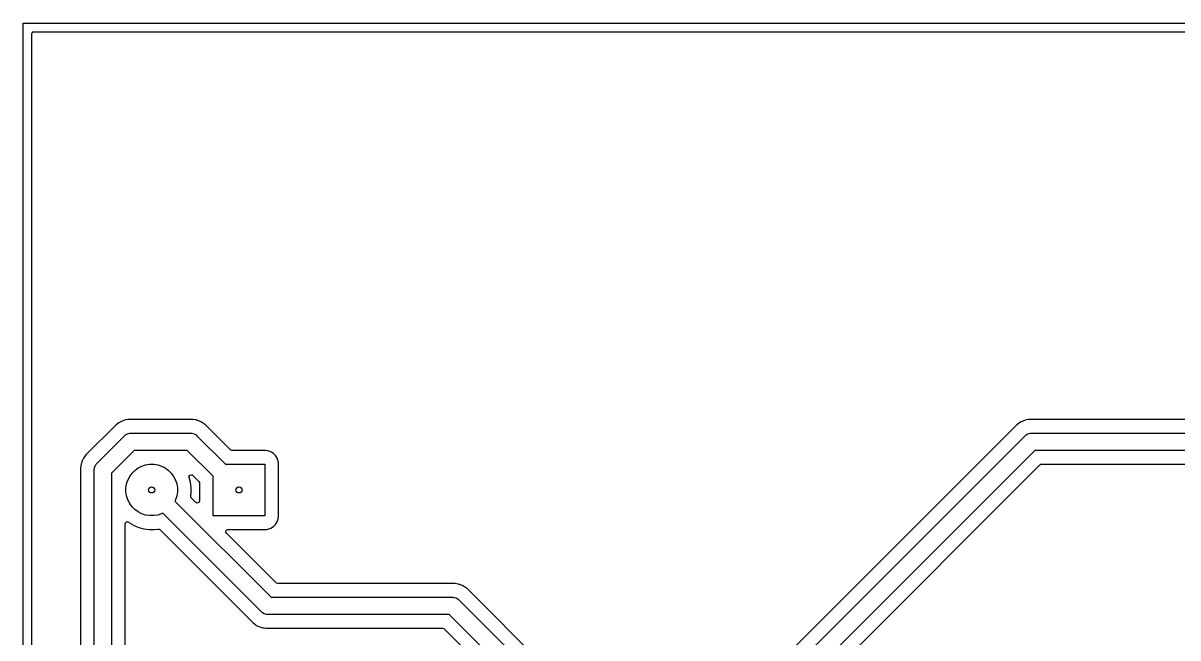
# Model space of a CAD drawing. Extents: x 20 to 124, y -124 to -20.
# Drawn here: x 20 to 87.2, y -55.8 to -20 of the extents above; entities that cross this region are included whole.
import ezdxf

# ---------------------------------------------------------------- set-up
doc = ezdxf.new("R2010")
doc.units = 0
doc.layers.add('BLACK', color=7, linetype='CONTINUOUS')
doc.layers.add('WHITE', color=7, linetype='CONTINUOUS')

msp = doc.modelspace()

# ---------------------------------------------------------------- linework, layer by layer
at = {"layer": 'BLACK', "linetype": 'CONTINUOUS'}
for p, q in [((20.5005, -20.6245), (20.520185, -20.557461)), ((20.5005, -45.870548), (20.5005, -20.6245)), ((20.520185, -20.557461), (20.572989, -20.511706)), ((20.572989, -20.511706), (20.6245, -20.5005)), ((20.6245, -20.5005), (123.3755, -20.5005)), ((25.409386, -43.368828), (23.652536, -45.125678)), ((25.574986, -43.248515), (25.409386, -43.368828)), ((25.757381, -43.155578), (25.574986, -43.248515)), ((25.757384, -43.155577), (25.757381, -43.155578)), ((25.952064, -43.092323), (25.757384, -43.155577)), ((26.086854, -43.070974), (25.952064, -43.092323)), ((26.154248, -43.0603), (26.086854, -43.070974)), ((29.860652, -43.0603), (26.154248, -43.0603)), ((29.888295, -43.064678), (29.860652, -43.0603)), ((30.062835, -43.092322), (29.888295, -43.064678)), ((30.136303, -43.116194), (30.062835, -43.092322)), ((30.160176, -43.123951), (30.136303, -43.116194)), ((30.210815, -43.140404), (30.160176, -43.123951)), ((30.257523, -43.155581), (30.210815, -43.140404)), ((30.348712, -43.202045), (30.257523, -43.155581)), ((30.348714, -43.202046), (30.348712, -43.202045)), ((30.439911, -43.248513), (30.348714, -43.202046)), ((30.605519, -43.368834), (30.439911, -43.248513)), ((30.605521, -43.368836), (30.605519, -43.368834)), ((32.062366, -44.825681), (30.605521, -43.368836)), ((77.809478, -43.368836), (57.152634, -64.025681)), ((77.975088, -43.248513), (77.809478, -43.368836)), ((78.066285, -43.202046), (77.975088, -43.248513)), ((78.157474, -43.155582), (78.066284, -43.202045)), ((78.066284, -43.202045), (78.066285, -43.202046)), ((78.202052, -43.141097), (78.157474, -43.155582)), ((78.254823, -43.123951), (78.202052, -43.141097)), ((78.352163, -43.092323), (78.254823, -43.12395)), ((78.254823, -43.12395), (78.254823, -43.123951)), ((78.486953, -43.070974), (78.352163, -43.092323)), ((78.554348, -43.0603), (78.486953, -43.070974)), ((78.759052, -43.0603), (78.554348, -43.0603)), ((113.820652, -43.0603), (78.759052, -43.0603)), ((24.290947, -45.619347), (25.903047, -44.007246)), ((25.903047, -44.007246), (25.952211, -43.96413)), ((25.952211, -43.96413), (25.952219, -43.964123)), ((25.952219, -43.964123), (26.065258, -43.89886)), ((26.065258, -43.89886), (26.091901, -43.89172)), ((26.091901, -43.89172), (26.191337, -43.865077)), ((26.191337, -43.865077), (26.191352, -43.865077)), ((26.191352, -43.865077), (26.2566, -43.8608)), ((26.2566, -43.8608), (29.7583, -43.8608)), ((29.7583, -43.8608), (29.823548, -43.865077)), ((29.823548, -43.865077), (29.823563, -43.865077)), ((29.823563, -43.865077), (29.949642, -43.89886)), ((29.949642, -43.89886), (30.062681, -43.964123)), ((30.062681, -43.964123), (30.062696, -43.964138)), ((30.062696, -43.964138), (30.111853, -44.007247)), ((30.111853, -44.007247), (31.767106, -45.6625)), ((57.391576, -64.918817), (78.303147, -44.007247)), ((78.303147, -44.007247), (78.35231, -43.964131)), ((78.35231, -43.964131), (78.352319, -43.964123)), ((78.352319, -43.964123), (78.465358, -43.89886)), ((78.465358, -43.89886), (78.591437, -43.865077)), ((78.591437, -43.865077), (78.591452, -43.865077)), ((78.591452, -43.865077), (78.6567, -43.8608)), ((78.6567, -43.8608), (113.7183, -43.8608)), ((26.463707, -44.8608), (25.1445, -46.180006)), ((29.551194, -44.8608), (26.463707, -44.8608)), ((31.06, -46.369606), (29.551194, -44.8608)), ((32.083008, -44.842315), (32.062366, -44.825681)), ((32.150047, -44.862), (32.083008, -44.842315)), ((34.104954, -44.862), (32.150047, -44.862)), ((34.10496, -44.862), (34.104954, -44.862)), ((34.239249, -44.87713), (34.10496, -44.862)), ((34.239254, -44.877131), (34.239249, -44.87713)), ((34.409523, -44.936711), (34.239254, -44.877131)), ((34.477482, -44.979413), (34.409523, -44.936711)), ((34.562262, -45.032684), (34.477482, -44.979413)), ((78.863806, -44.8608), (58.098682, -65.625923)), ((113.511194, -44.8608), (78.863806, -44.8608)), ((23.376022, -45.668368), (23.344, -45.870548)), ((23.380731, -45.653875), (23.376022, -45.668368)), ((23.385102, -45.640425), (23.380731, -45.653875)), ((23.385698, -45.638588), (23.385102, -45.640425)), ((23.409276, -45.56602), (23.385698, -45.638588)), ((23.409277, -45.566021), (23.409276, -45.56602)), ((23.419544, -45.534421), (23.409277, -45.56602)), ((23.409277, -45.56602), (23.409277, -45.566021)), ((23.439281, -45.473676), (23.419544, -45.534421)), ((23.521161, -45.31298), (23.439281, -45.473676)), ((23.532213, -45.291288), (23.521161, -45.31298)), ((23.532216, -45.291284), (23.532213, -45.291288)), ((23.652536, -45.125678), (23.532216, -45.291284)), ((24.185376, -45.776681), (24.247823, -45.668519)), ((24.247823, -45.668519), (24.247838, -45.668503)), ((24.247838, -45.668503), (24.290947, -45.619347)), ((27.129832, -45.703945), (27.362311, -45.667124)), ((27.362311, -45.667124), (27.597689, -45.667124)), ((27.597689, -45.667124), (27.830168, -45.703945)), ((31.767106, -45.6625), (34.06, -45.6625)), ((34.06, -45.6625), (34.06, -48.6625)), ((34.689816, -45.160238), (34.562262, -45.032684)), ((34.785789, -45.312978), (34.689816, -45.160238)), ((34.845368, -45.483245), (34.785789, -45.312978)), ((34.8605, -45.617546), (34.845368, -45.483245)), ((34.8605, -48.707454), (34.8605, -45.617546)), ((79.159066, -45.697619), (79.220389, -45.664134)), ((79.220389, -45.664134), (79.246747, -45.6613)), ((79.246747, -45.6613), (109.0155, -45.6613)), ((20.5005, -123.3755), (20.5005, -45.870548)), ((23.344, -45.870548), (23.344, -80.525651)), ((24.1445, -45.9729), (24.148777, -45.907652)), ((24.1445, -80.4233), (24.1445, -45.9729)), ((24.148777, -45.907637), (24.18256, -45.781558)), ((24.148777, -45.907652), (24.148777, -45.907637)), ((24.18256, -45.781558), (24.185376, -45.776681)), ((25.1445, -46.180006), (25.1445, -80.216193)), ((26.20104, -46.378752), (26.339391, -46.188328)), ((26.339391, -46.188328), (26.505828, -46.021891)), ((26.505828, -46.021891), (26.696252, -45.88354)), ((26.696252, -45.88354), (26.905975, -45.776681)), ((26.905975, -45.776681), (27.129832, -45.703945)), ((27.830168, -45.703945), (28.054025, -45.776681)), ((28.054025, -45.776681), (28.263748, -45.88354)), ((28.263748, -45.88354), (28.454172, -46.021891)), ((28.454172, -46.021891), (28.620609, -46.188328)), ((28.620609, -46.188328), (28.75896, -46.378752)), ((29.668615, -46.366018), (29.707777, -46.308155)), ((29.707777, -46.308155), (29.772006, -46.280651)), ((29.772006, -46.280651), (29.840908, -46.292237)), ((29.840908, -46.292237), (29.874408, -46.316093)), ((29.874408, -46.316093), (30.223181, -46.664866)), ((58.991819, -65.864866), (79.159066, -45.697619)), ((25.984624, -47.044811), (26.021445, -46.812332)), ((26.021445, -46.812332), (26.094181, -46.588475)), ((26.094181, -46.588475), (26.20104, -46.378752)), ((28.75896, -46.378752), (28.865819, -46.588475)), ((28.865819, -46.588475), (28.938555, -46.812332)), ((28.938555, -46.812332), (28.975376, -47.044811)), ((29.666952, -46.435866), (29.668615, -46.366018)), ((29.741138, -46.712732), (29.666952, -46.435866)), ((29.7805, -47.011717), (29.741138, -46.712732)), ((29.7805, -47.313283), (29.7805, -47.011717)), ((30.223181, -46.664866), (30.256666, -46.726189)), ((30.256666, -46.726189), (30.2595, -46.752547)), ((30.2595, -46.752547), (30.2595, -47.803453)), ((31.06, -48.6625), (31.06, -46.369606)), ((25.984624, -47.280189), (25.984624, -47.044811)), ((26.021445, -47.512668), (25.984624, -47.280189)), ((26.094181, -47.736525), (26.021445, -47.512668)), ((28.938555, -47.512668), (28.865819, -47.736525)), ((28.975376, -47.280189), (28.938555, -47.512668)), ((28.975376, -47.044811), (28.975376, -47.280189)), ((29.752354, -47.527065), (29.7805, -47.313283)), ((29.754127, -47.569604), (29.752354, -47.527065)), ((29.787612, -47.630927), (29.754127, -47.569604)), ((30.047819, -47.891134), (29.787612, -47.630927)), ((26.20104, -47.946248), (26.094181, -47.736525)), ((26.339391, -48.136672), (26.20104, -47.946248)), ((26.505828, -48.303109), (26.339391, -48.136672)), ((26.696252, -48.44146), (26.505828, -48.303109)), ((28.865819, -47.736525), (28.830482, -47.805876)), ((28.830482, -47.805876), (34.432807, -53.4082)), ((30.054297, -47.897166), (30.047819, -47.891134)), ((30.117853, -47.926191), (30.054297, -47.897166)), ((30.187011, -47.916247), (30.117853, -47.926191)), ((30.239815, -47.870492), (30.187011, -47.916247)), ((30.2595, -47.803453), (30.239815, -47.870492)), ((25.964685, -49.068778), (26.017489, -49.023023)), ((26.017489, -49.023023), (26.086647, -49.013079)), ((26.086647, -49.013079), (26.144484, -49.037439)), ((26.144484, -49.037439), (26.199168, -49.0794)), ((26.905975, -48.548319), (26.696252, -48.44146)), ((27.129832, -48.621055), (26.905975, -48.548319)), ((27.362311, -48.657876), (27.129832, -48.621055)), ((27.597689, -48.657876), (27.362311, -48.657876)), ((27.830168, -48.621055), (27.597689, -48.657876)), ((28.054025, -48.548319), (27.830168, -48.621055)), ((28.123376, -48.512982), (28.054025, -48.548319)), ((33.872146, -54.261753), (28.123376, -48.512982)), ((34.06, -48.6625), (31.06, -48.6625)), ((34.689816, -49.164762), (34.785789, -49.012022)), ((34.785789, -49.012022), (34.845368, -48.841755)), ((34.845368, -48.841755), (34.8605, -48.707454)), ((25.945, -49.135817), (25.964685, -49.068778)), ((25.945, -79.833253), (25.945, -49.135817)), ((26.199168, -49.0794), (26.199172, -49.079402)), ((26.199172, -49.079402), (26.199173, -49.079403)), ((26.199173, -49.079403), (26.460328, -49.230181)), ((26.460328, -49.230181), (26.460329, -49.230181)), ((26.460329, -49.230181), (26.460332, -49.230183)), ((26.460332, -49.230183), (26.646072, -49.307119)), ((26.646072, -49.307119), (26.738939, -49.345586)), ((26.738939, -49.345586), (26.73894, -49.345586)), ((26.73894, -49.345586), (26.738942, -49.345587)), ((26.738942, -49.345587), (27.030232, -49.423638)), ((27.030232, -49.423638), (27.329217, -49.463)), ((27.329217, -49.463), (27.329224, -49.463)), ((27.329224, -49.463), (27.630776, -49.463)), ((27.630776, -49.463), (27.630783, -49.463)), ((27.630783, -49.463), (27.844563, -49.434854)), ((27.844563, -49.434854), (27.913595, -49.445619)), ((27.913595, -49.445619), (27.948427, -49.470112)), ((27.948427, -49.470112), (33.378486, -54.900171)), ((31.797881, -49.613358), (31.802865, -49.543666)), ((31.831366, -49.674681), (31.797881, -49.613358)), ((31.802865, -49.543666), (31.844737, -49.487733)), ((34.728066, -52.571381), (31.831366, -49.674681)), ((31.844737, -49.487733), (31.910201, -49.463316)), ((31.910201, -49.463316), (31.919047, -49.463)), ((31.919047, -49.463), (34.104957, -49.463)), ((34.104957, -49.463), (34.104958, -49.462999)), ((34.104958, -49.462999), (34.172104, -49.455434)), ((34.172104, -49.455434), (34.239249, -49.447869)), ((34.239249, -49.447869), (34.239252, -49.447868)), ((34.239252, -49.447868), (34.239255, -49.447868)), ((34.239255, -49.447868), (34.409522, -49.388289)), ((34.409522, -49.388289), (34.562262, -49.292316)), ((34.562262, -49.292316), (34.689816, -49.164762)), ((34.748708, -52.588015), (34.728066, -52.571381)), ((34.815747, -52.6077), (34.748708, -52.588015)), ((45.103051, -52.6077), (34.815747, -52.6077)), ((45.103052, -52.6077), (45.103051, -52.6077)), ((45.130695, -52.612078), (45.103052, -52.6077)), ((45.305235, -52.639722), (45.130695, -52.612078)), ((45.378703, -52.663594), (45.305235, -52.639722)), ((45.402576, -52.671351), (45.378703, -52.663594)), ((45.453215, -52.687804), (45.402576, -52.671351)), ((45.499923, -52.702981), (45.453215, -52.687804)), ((45.591114, -52.749446), (45.499923, -52.702981)), ((45.682311, -52.795913), (45.591114, -52.749446)), ((45.847919, -52.916234), (45.682311, -52.795913)), ((45.84792, -52.916235), (45.847919, -52.916234)), ((45.847921, -52.916236), (45.84792, -52.916235)), ((56.957365, -64.025681), (45.847921, -52.916236)), ((34.432807, -53.4082), (45.0007, -53.4082)), ((45.0007, -53.4082), (45.065948, -53.412477)), ((45.065948, -53.412477), (45.065963, -53.412477)), ((45.065963, -53.412477), (45.192042, -53.44626)), ((45.192042, -53.44626), (45.305081, -53.511523)), ((45.305081, -53.511523), (45.305096, -53.511538)), ((45.305096, -53.511538), (45.354253, -53.554647)), ((45.354253, -53.554647), (56.718424, -64.918817)), ((33.92131, -54.304868), (33.872146, -54.261753)), ((33.921319, -54.304877), (33.92131, -54.304868)), ((34.034358, -54.37014), (33.921319, -54.304877)), ((34.160437, -54.403923), (34.034358, -54.37014)), ((34.160452, -54.403923), (34.160437, -54.403923)), ((34.2257, -54.4082), (34.160452, -54.403923)), ((44.793594, -54.4082), (34.2257, -54.4082)), ((56.011317, -65.625924), (44.793594, -54.4082)), ((33.378486, -54.900171), (33.458449, -54.958266)), ((33.458449, -54.958266), (33.54409, -55.020487)), ((33.54409, -55.020487), (33.660307, -55.079703)), ((33.660307, -55.079703), (33.726476, -55.113418)), ((33.726476, -55.113418), (33.726478, -55.113418)), ((33.726478, -55.113418), (33.726481, -55.11342)), ((33.726481, -55.11342), (33.830837, -55.147327)), ((33.830837, -55.147327), (33.921165, -55.176677)), ((33.921165, -55.176677), (34.022257, -55.192688)), ((34.022257, -55.192688), (34.123348, -55.2087)), ((34.123348, -55.2087), (34.328051, -55.2087)), ((34.328051, -55.2087), (44.410653, -55.2087)), ((44.410653, -55.2087), (44.477692, -55.228385)), ((44.477692, -55.228385), (44.498334, -55.245019)), ((44.498334, -55.245019), (55.118181, -65.864865))]:
    msp.add_line(p, q, dxfattribs=at)
at = {"layer": 'BLACK'}
for centre in [(27.48, -47.1625), (32.56, -47.1625)]:
    msp.add_circle(centre, 0.175, dxfattribs=at)
at = {"layer": 'WHITE', "linetype": 'CONTINUOUS'}
for p, q in [((20, -20), (124, -20)), ((20, -124), (20, -20))]:
    msp.add_line(p, q, dxfattribs=at)
at = {"layer": 'WHITE'}
for centre in [(27.48, -47.1625), (32.56, -47.1625)]:
    msp.add_circle(centre, 0.175, dxfattribs=at)

doc.saveas('drawing.dxf')
